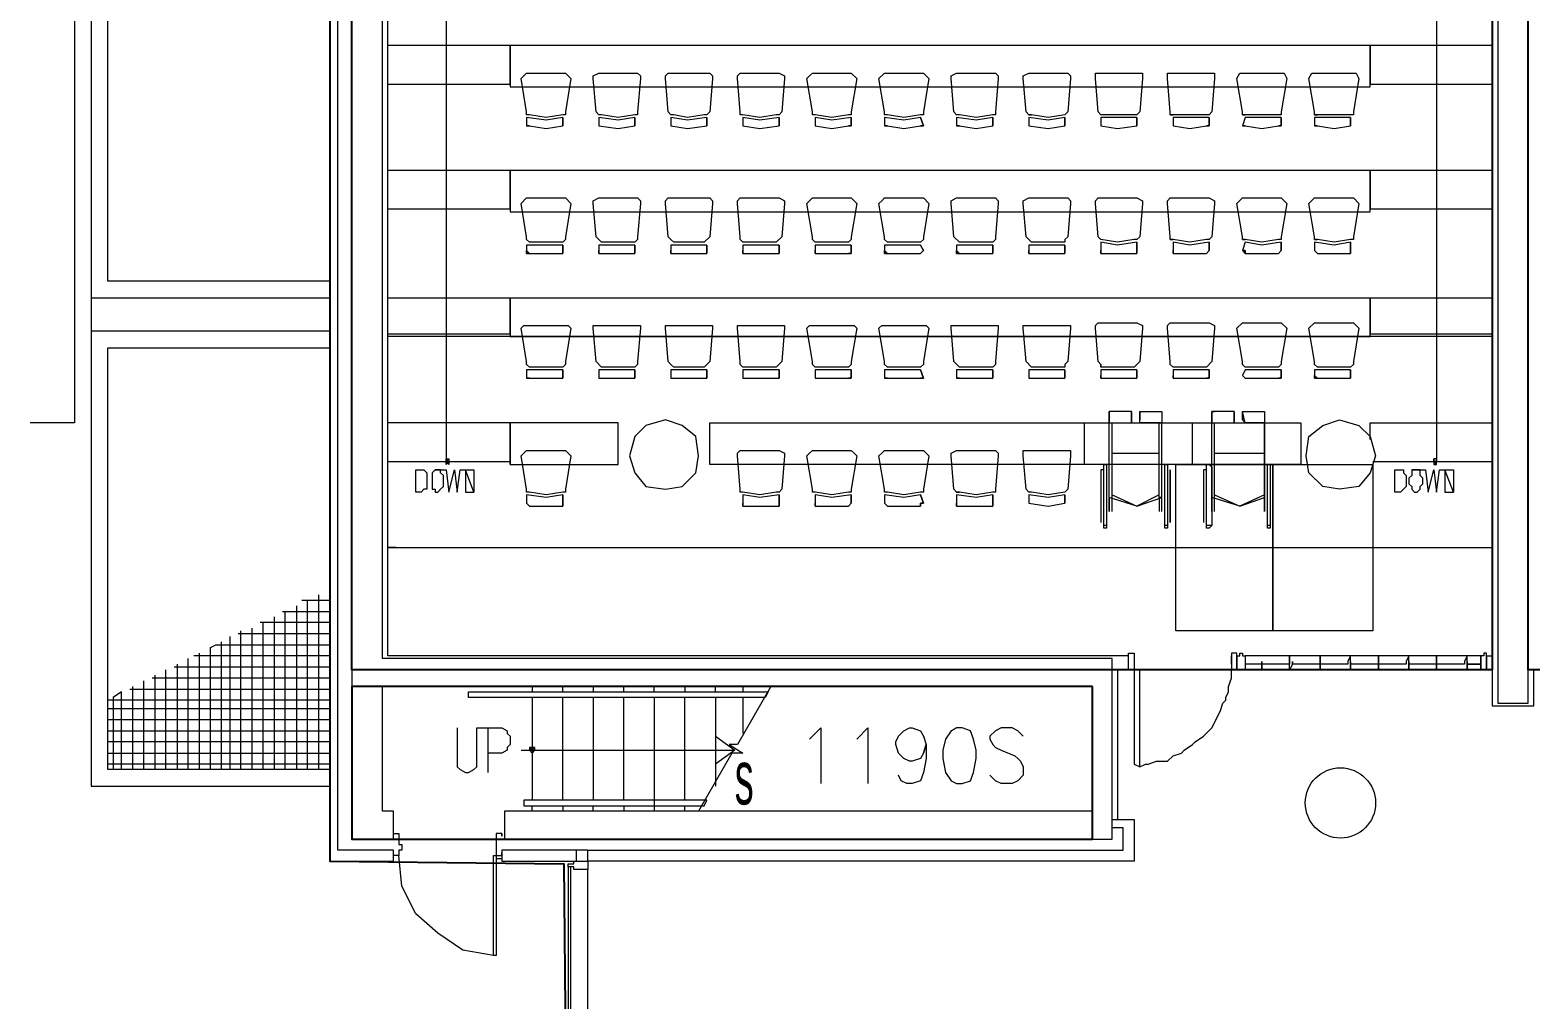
# Model space of a CAD drawing. Header units: metres. Extents: x 3 to 116, y 0 to 119.
# Drawn here: x 3.3 to 17.14, y 49.97 to 58.91 of the extents above; entities that cross this region are included whole.
import ezdxf

# ---------------------------------------------------------------- set-up
doc = ezdxf.new("R2010")
doc.units = ezdxf.units.M
doc.layers.add('Outside', color=7, linetype='Continuous')
doc.layers.add('PDF_Geometry', color=7, linetype='Continuous', transparency=0.8)
doc.styles.get("Standard").update_dxf_attribs({"font": 'arial.ttf', "width": 0.5, "height": 0.5})

msp = doc.modelspace()

# ---------------------------------------------------------------- linework, layer by layer
for points in [[(6.263, 70.414), (16.778, 70.414), (16.778, 53.018), (6.263, 53.018)], [(17.11, 70.414), (27.341, 70.414), (27.341, 53.018), (17.11, 53.018)], [(13.094, 52.864), (6.263, 52.864), (6.263, 51.457), (13.094, 51.457)]]:
    msp.add_lwpolyline(points, close=True)
at = {"layer": 'Outside'}
msp.add_lwpolyline([(6.059, 70.619), (6.059, 51.253), (8.218, 51.228), (8.233, 49.564), (6.161, 49.564), (5.924, 15.132), (38.702, 15.156), (38.702, 6.797, 0.238471), (48.27, 8.564)], format="xyb", dxfattribs=at)
at = {"layer": 'PDF_Geometry', "lineweight": 5}
for points in [[(27.215, 70.465), (6.801, 70.465), (6.801, 70.619), (6.059, 70.619), (6.059, 51.253), (6.647, 51.253), (6.647, 51.355), (6.135, 51.355), (6.135, 70.516), (6.749, 70.516), (6.749, 70.619)], [(17.11, 70.414), (6.263, 70.414), (6.263, 52.455)], [(6.263, 53.12), (6.263, 51.457), (6.647, 51.457), (6.647, 51.713), (6.545, 51.713), (6.545, 52.864), (13.094, 52.864), (13.094, 51.713), (7.67, 51.713), (7.67, 51.457), (13.273, 51.457), (13.273, 53.12), (6.545, 53.12), (6.545, 70.107), (16.829, 70.107), (16.829, 60.488), (16.829, 52.711), (17.11, 52.711), (17.11, 60.488)], [(13.426, 53.018), (13.324, 53.018), (13.426, 53.018), (13.426, 53.146), (6.596, 53.146), (6.596, 69.084), (8.489, 69.084), (8.489, 70.081), (14.706, 70.081)], [(16.727, 53.146), (16.727, 53.018), (16.727, 53.171), (16.701, 53.171), (16.701, 53.146), (16.675, 53.146), (16.675, 53.018), (16.727, 53.018), (16.727, 53.146), (16.778, 53.146), (16.778, 53.018), (16.727, 53.018), (16.727, 53.146), (16.778, 53.146), (16.778, 69.16)], [(6.059, 68.47), (3.705, 68.47), (3.705, 65.732), (3.705, 55.295), (3.296, 55.295)], [(7.133, 65.732), (7.133, 54.937), (7.159, 54.962), (7.133, 54.937), (7.159, 54.937), (7.159, 54.911), (7.133, 54.937), (7.133, 54.911), (7.133, 54.962), (7.133, 54.937), (7.159, 54.937), (7.133, 54.911), (7.133, 54.962), (7.159, 54.962), (7.159, 54.937)], [(16.266, 65.732), (16.266, 54.937)], [(6.059, 60.641), (3.859, 60.641), (3.859, 56.446), (6.059, 56.446)], [(6.596, 58.416), (7.722, 58.416), (7.722, 58.774), (7.722, 58.39), (15.652, 58.39), (15.652, 58.774), (15.652, 58.416), (16.778, 58.416)], [(6.596, 58.774), (7.722, 58.774), (16.778, 58.774)], [(7.722, 58.416), (7.722, 58.774), (7.722, 58.39)], [(12.505, 58.134), (12.531, 58.134), (12.505, 58.134), (12.48, 58.16), (12.454, 58.467), (12.454, 58.493), (12.505, 58.518), (12.864, 58.518), (12.889, 58.493), (12.889, 58.467), (12.864, 58.16), (12.838, 58.134), (12.685, 58.109), (12.531, 58.134)], [(13.81, 58.134), (13.836, 58.134), (13.81, 58.134), (13.81, 58.16), (13.785, 58.467), (13.785, 58.518), (14.219, 58.518), (14.219, 58.467), (14.194, 58.16), (14.168, 58.134), (13.836, 58.134)], [(14.475, 58.134), (14.501, 58.134), (14.475, 58.134), (14.475, 58.16), (14.424, 58.467), (14.45, 58.518), (14.859, 58.518), (14.885, 58.467), (14.833, 58.16), (14.833, 58.134), (14.501, 58.134)], [(15.14, 58.134), (15.166, 58.134), (15.14, 58.134), (15.14, 58.16), (15.089, 58.467), (15.115, 58.518), (15.524, 58.518), (15.55, 58.467), (15.499, 58.16), (15.499, 58.134), (15.166, 58.134)], [(8.208, 58.109), (8.208, 58.032), (8.208, 58.109), (8.054, 58.083), (7.875, 58.109), (7.875, 58.032), (7.901, 58.032), (7.875, 58.032), (7.901, 58.032), (8.054, 58.006), (8.208, 58.032)], [(8.873, 58.109), (8.873, 58.032), (8.873, 58.109), (8.719, 58.083), (8.54, 58.109), (8.54, 58.032), (8.719, 58.006), (8.873, 58.032)], [(9.538, 58.109), (9.538, 58.032), (9.538, 58.109), (9.359, 58.083), (9.205, 58.109), (9.205, 58.032), (9.359, 58.006), (9.538, 58.032)], [(10.203, 58.109), (10.203, 58.032), (10.203, 58.109), (10.024, 58.083), (9.87, 58.109), (9.87, 58.032), (10.024, 58.006), (10.203, 58.032)], [(10.868, 58.109), (10.868, 58.032), (10.868, 58.109), (10.689, 58.083), (10.536, 58.109), (10.536, 58.032), (10.689, 58.006), (10.843, 58.032), (10.868, 58.032), (10.843, 58.032)], [(11.508, 58.109), (11.533, 58.032), (11.508, 58.109), (11.354, 58.083), (11.175, 58.109), (11.175, 58.032), (11.201, 58.032), (11.175, 58.032), (11.201, 58.032), (11.354, 58.006), (11.508, 58.032), (11.533, 58.032), (11.508, 58.032)], [(12.173, 58.109), (12.173, 58.032), (12.173, 58.109), (12.019, 58.083), (11.84, 58.109), (11.84, 58.032), (11.866, 58.032), (11.84, 58.032), (11.866, 58.032), (12.019, 58.006), (12.173, 58.032)], [(12.838, 58.109), (12.838, 58.032), (12.838, 58.109), (12.685, 58.083), (12.505, 58.109), (12.505, 58.032), (12.685, 58.006), (12.838, 58.032)], [(13.503, 58.109), (13.503, 58.032), (13.503, 58.109), (13.171, 58.109), (13.171, 58.032), (13.324, 58.006), (13.503, 58.032)], [(14.168, 58.109), (14.168, 58.032), (14.168, 58.109), (13.836, 58.109), (13.836, 58.032), (13.989, 58.006), (14.143, 58.032), (14.168, 58.032), (14.143, 58.032)], [(14.833, 58.109), (14.833, 58.032), (14.833, 58.109), (14.501, 58.109), (14.475, 58.032), (14.501, 58.032), (14.475, 58.032), (14.501, 58.032), (14.654, 58.006), (14.808, 58.032), (14.833, 58.032), (14.808, 58.032)], [(15.473, 58.109), (15.473, 58.032), (15.473, 58.109), (15.14, 58.109), (15.14, 58.032), (15.166, 58.032), (15.14, 58.032), (15.166, 58.032), (15.32, 58.006), (15.473, 58.032)], [(6.596, 57.265), (7.722, 57.265), (7.722, 57.623), (7.722, 57.239), (15.652, 57.239), (15.652, 57.623), (15.652, 57.265), (16.778, 57.265)], [(6.596, 57.623), (7.722, 57.623), (16.778, 57.623)], [(7.722, 57.265), (7.722, 57.623), (7.722, 57.239)], [(13.81, 56.983), (13.836, 56.983), (13.81, 56.983), (13.81, 57.009), (13.785, 57.316), (13.785, 57.341), (13.81, 57.367), (14.168, 57.367), (14.219, 57.341), (14.219, 57.316), (14.194, 57.009), (14.168, 56.983), (14.143, 56.983), (13.989, 56.958), (13.836, 56.983)], [(14.475, 56.983), (14.501, 56.983), (14.475, 56.983), (14.475, 57.009), (14.424, 57.316), (14.475, 57.367), (14.833, 57.367), (14.885, 57.316), (14.833, 57.009), (14.833, 56.983), (14.808, 56.983), (14.654, 56.958), (14.501, 56.983)], [(15.14, 56.983), (15.166, 56.983), (15.14, 56.983), (15.14, 57.009), (15.089, 57.316), (15.14, 57.367), (15.499, 57.367), (15.55, 57.316), (15.499, 57.009), (15.499, 56.983), (15.473, 56.983), (15.32, 56.958), (15.166, 56.983)], [(8.208, 56.932), (8.208, 56.881), (8.208, 56.932), (7.875, 56.932), (7.875, 56.855), (7.901, 56.855), (7.875, 56.855), (7.875, 56.881), (7.901, 56.855), (8.208, 56.855), (8.208, 56.881), (8.208, 56.855)], [(8.873, 56.932), (8.873, 56.881), (8.873, 56.932), (8.54, 56.932), (8.54, 56.855), (8.54, 56.881), (8.54, 56.855), (8.873, 56.855), (8.873, 56.881), (8.873, 56.855)], [(9.538, 56.932), (9.538, 56.881), (9.538, 56.932), (9.205, 56.932), (9.205, 56.855), (9.205, 56.881), (9.205, 56.855), (9.538, 56.855), (9.538, 56.881), (9.538, 56.855)], [(10.203, 56.932), (10.203, 56.881), (10.203, 56.932), (9.87, 56.932), (9.87, 56.855), (9.87, 56.881), (9.87, 56.855), (10.203, 56.855), (10.203, 56.881), (10.203, 56.855)], [(10.868, 56.932), (10.868, 56.881), (10.868, 56.932), (10.536, 56.932), (10.536, 56.855), (10.536, 56.881), (10.536, 56.855), (10.868, 56.855), (10.868, 56.881), (10.868, 56.855), (10.843, 56.855)], [(11.508, 56.932), (11.533, 56.881), (11.508, 56.932), (11.175, 56.932), (11.175, 56.855), (11.201, 56.855), (11.175, 56.855), (11.175, 56.881), (11.201, 56.855), (11.508, 56.855), (11.533, 56.881), (11.508, 56.855)], [(12.173, 56.932), (12.173, 56.881), (12.173, 56.932), (11.84, 56.932), (11.84, 56.855), (11.866, 56.855), (11.84, 56.855), (11.84, 56.881), (11.866, 56.855), (12.173, 56.855), (12.173, 56.881), (12.173, 56.855)], [(12.838, 56.932), (12.838, 56.881), (12.838, 56.932), (12.505, 56.932), (12.505, 56.855), (12.505, 56.881), (12.505, 56.855), (12.838, 56.855), (12.838, 56.881), (12.838, 56.855)], [(13.503, 56.958), (13.503, 56.881), (13.503, 56.958), (13.324, 56.932), (13.171, 56.958), (13.171, 56.855), (13.171, 56.881), (13.171, 56.855), (13.503, 56.855), (13.503, 56.881), (13.503, 56.855)], [(14.168, 56.958), (14.168, 56.881), (14.168, 56.958), (13.989, 56.932), (13.836, 56.958), (13.836, 56.855), (13.836, 56.881), (13.836, 56.855), (14.143, 56.855), (14.168, 56.881), (14.143, 56.855)], [(14.833, 56.958), (14.833, 56.881), (14.833, 56.958), (14.654, 56.932), (14.501, 56.958), (14.475, 56.881), (14.501, 56.881), (14.501, 56.855), (14.501, 56.881), (14.475, 56.881), (14.501, 56.855), (14.808, 56.855), (14.833, 56.881), (14.808, 56.855)], [(15.473, 56.958), (15.473, 56.881), (15.473, 56.958), (15.32, 56.932), (15.14, 56.958), (15.14, 56.881), (15.166, 56.855), (15.14, 56.881), (15.166, 56.855), (15.473, 56.855), (15.473, 56.881), (15.473, 56.855)], [(3.859, 56.446), (3.859, 56.139)], [(6.596, 56.113), (7.722, 56.113), (7.722, 56.446), (7.722, 56.088), (15.652, 56.088), (15.652, 56.446), (15.652, 56.113), (16.778, 56.113)], [(6.596, 56.446), (7.722, 56.446), (16.778, 56.446)], [(7.722, 56.113), (7.722, 56.446), (7.722, 56.088)], [(13.171, 55.832), (13.171, 55.806), (13.171, 55.832), (13.145, 55.858), (13.119, 56.165), (13.119, 56.19), (13.145, 56.216), (13.503, 56.216), (13.554, 56.19), (13.554, 56.165), (13.529, 55.858), (13.478, 55.806), (13.171, 55.806)], [(6.059, 56.139), (3.859, 56.139), (3.859, 51.943), (6.059, 51.943)], [(16.778, 56.088), (6.596, 56.088)], [(8.208, 55.781), (8.208, 55.704), (8.208, 55.781), (7.875, 55.781), (7.875, 55.704), (7.901, 55.704), (7.875, 55.704), (8.208, 55.704)], [(8.873, 55.781), (8.873, 55.704), (8.873, 55.781), (8.54, 55.781), (8.54, 55.704), (8.873, 55.704)], [(9.538, 55.781), (9.538, 55.704), (9.538, 55.781), (9.205, 55.781), (9.205, 55.704), (9.538, 55.704)], [(10.203, 55.781), (10.203, 55.704), (10.203, 55.781), (9.87, 55.781), (9.87, 55.704), (10.203, 55.704)], [(10.868, 55.781), (10.868, 55.704), (10.868, 55.781), (10.536, 55.781), (10.536, 55.704), (10.868, 55.704), (10.843, 55.704)], [(11.508, 55.781), (11.533, 55.704), (11.508, 55.781), (11.175, 55.781), (11.175, 55.704), (11.201, 55.704), (11.175, 55.704), (11.533, 55.704), (11.508, 55.704)], [(12.173, 55.781), (12.173, 55.704), (12.173, 55.781), (11.84, 55.781), (11.84, 55.704), (11.866, 55.704), (11.84, 55.704), (12.173, 55.704)], [(12.838, 55.781), (12.838, 55.704), (12.838, 55.781), (12.505, 55.781), (12.505, 55.704), (12.838, 55.704)], [(13.503, 55.781), (13.503, 55.73), (13.503, 55.781), (13.171, 55.781), (13.171, 55.704), (13.171, 55.73), (13.171, 55.704), (13.503, 55.704), (13.503, 55.73), (13.503, 55.704)], [(14.168, 55.781), (14.168, 55.73), (14.168, 55.781), (13.836, 55.781), (13.836, 55.704), (13.836, 55.73), (13.836, 55.704), (14.168, 55.704), (14.168, 55.73), (14.168, 55.704), (14.143, 55.704)], [(14.833, 55.781), (14.833, 55.73), (14.833, 55.781), (14.501, 55.781), (14.475, 55.73), (14.501, 55.704), (14.475, 55.73), (14.501, 55.704), (14.833, 55.704), (14.833, 55.73), (14.833, 55.704), (14.808, 55.704)], [(15.473, 55.781), (15.473, 55.73), (15.473, 55.781), (15.14, 55.781), (15.14, 55.704), (15.166, 55.704), (15.14, 55.704), (15.14, 55.73), (15.166, 55.704), (15.473, 55.704), (15.473, 55.73), (15.473, 55.704)], [(13.273, 54.63), (13.503, 54.527), (13.247, 54.604), (13.247, 54.476), (13.247, 55.295), (13.247, 55.397), (13.247, 55.295), (13.452, 55.295), (13.452, 55.397), (13.273, 55.397), (13.247, 55.397)], [(13.452, 55.397), (13.452, 55.295)], [(13.529, 55.295), (13.529, 55.397), (13.708, 55.397), (13.733, 55.397), (13.733, 55.295), (13.529, 55.295), (13.529, 55.397), (13.529, 55.32)], [(14.219, 54.63), (14.45, 54.527), (14.194, 54.604), (14.194, 54.476), (14.194, 55.295), (14.194, 55.397), (14.194, 55.295), (14.399, 55.295), (14.399, 55.397), (14.219, 55.397)], [(14.219, 55.397), (14.194, 55.397), (14.219, 55.397)], [(14.399, 55.397), (14.399, 55.295)], [(14.501, 55.295), (14.475, 55.32), (14.475, 55.397), (14.501, 55.397), (14.68, 55.397), (14.68, 55.295), (14.501, 55.295), (14.475, 55.397), (14.475, 55.32)], [(14.68, 55.397), (14.68, 55.397)], [(6.596, 54.937), (7.722, 54.937), (7.722, 55.295), (7.722, 54.911), (8.719, 54.911), (8.719, 55.295), (7.722, 55.295), (6.596, 55.295)], [(7.722, 54.911), (7.722, 55.295), (7.722, 54.937)], [(13.017, 55.295), (13.017, 54.911)], [(13.273, 54.476), (13.273, 54.604), (13.273, 55.295)], [(13.708, 54.63), (13.503, 54.527), (13.733, 54.604), (13.708, 54.604), (13.708, 55.295)], [(13.733, 54.476), (13.733, 55.295)], [(14.015, 54.911), (14.015, 55.295)], [(14.219, 54.476), (14.219, 54.604), (14.219, 55.295)], [(14.68, 54.63), (14.45, 54.527), (14.68, 54.604), (14.68, 54.476), (14.68, 54.604), (14.68, 55.295), (14.68, 54.476)], [(15.652, 55.141), (15.652, 55.295), (16.778, 55.295)], [(11.84, 54.655), (11.866, 54.655), (11.84, 54.655), (11.815, 54.681), (11.789, 54.988), (11.789, 55.013), (11.84, 55.039), (12.198, 55.039), (12.224, 55.013), (12.224, 54.988), (12.198, 54.681), (12.198, 54.655), (12.173, 54.655), (12.019, 54.63), (11.866, 54.655)], [(13.273, 55.013), (13.708, 55.013)], [(14.219, 55.013), (14.68, 55.013)], [(7.031, 54.86), (7.005, 54.834), (7.005, 54.681), (7.031, 54.681), (7.031, 54.655), (7.056, 54.655), (7.082, 54.681), (7.108, 54.706), (7.108, 54.809), (7.082, 54.834), (7.082, 54.86), (7.031, 54.86), (7.133, 54.86), (7.159, 54.655), (7.21, 54.86), (7.235, 54.655), (7.261, 54.86), (7.312, 54.86), (7.312, 54.655), (7.389, 54.655), (7.312, 54.86), (7.389, 54.86), (7.389, 54.655)], [(13.222, 54.348), (13.222, 54.323), (13.196, 54.323), (13.196, 54.86), (13.171, 54.86), (13.171, 54.374)], [(13.171, 54.86), (13.171, 54.86)], [(13.81, 54.86), (13.81, 54.374), (13.81, 54.86)], [(14.194, 54.348), (14.168, 54.323), (14.143, 54.323), (14.143, 54.86), (14.117, 54.86), (14.117, 54.374)], [(14.143, 54.86), (14.143, 54.86)], [(14.757, 53.453), (14.757, 53.376), (14.757, 54.911), (15.678, 54.911), (15.678, 53.376), (14.757, 53.376)], [(14.757, 54.86), (14.757, 54.374), (14.757, 54.86)], [(15.678, 54.937), (16.778, 54.937)], [(16.036, 54.86), (16.061, 54.86), (16.036, 54.86), (16.036, 54.809), (16.01, 54.783), (16.01, 54.732), (16.036, 54.706), (16.036, 54.681), (16.061, 54.655), (16.087, 54.655), (16.113, 54.681), (16.113, 54.706), (16.138, 54.732), (16.138, 54.783), (16.113, 54.809), (16.113, 54.86), (16.061, 54.86), (16.164, 54.86), (16.189, 54.655), (16.24, 54.86), (16.266, 54.655), (16.292, 54.86), (16.343, 54.86), (16.343, 54.655), (16.42, 54.655), (16.343, 54.86), (16.42, 54.86), (16.42, 54.655)], [(8.208, 54.63), (8.208, 54.553), (8.208, 54.63), (8.054, 54.604), (7.875, 54.63), (7.875, 54.553), (7.901, 54.527), (7.875, 54.553), (7.901, 54.527), (8.208, 54.527), (8.208, 54.553), (8.208, 54.527)], [(10.203, 54.63), (10.203, 54.553), (10.203, 54.63), (10.024, 54.604), (9.87, 54.63), (9.87, 54.527), (9.87, 54.553), (9.87, 54.527), (10.203, 54.527), (10.203, 54.553), (10.203, 54.527)], [(10.868, 54.63), (10.868, 54.553), (10.868, 54.63), (10.689, 54.604), (10.536, 54.63), (10.536, 54.527), (10.536, 54.553), (10.536, 54.527), (10.843, 54.527), (10.868, 54.553), (10.843, 54.527)], [(11.508, 54.63), (11.533, 54.553), (11.508, 54.63), (11.354, 54.604), (11.175, 54.63), (11.175, 54.553), (11.201, 54.527), (11.175, 54.553), (11.201, 54.527), (11.508, 54.527), (11.508, 54.553), (11.533, 54.553), (11.508, 54.553), (11.508, 54.527)], [(12.173, 54.63), (12.173, 54.553), (12.173, 54.63), (12.019, 54.604), (11.84, 54.63), (11.84, 54.527), (11.84, 54.553), (11.84, 54.527), (12.173, 54.527), (12.173, 54.553), (12.173, 54.527)], [(12.838, 54.63), (12.838, 54.553), (12.838, 54.63), (12.685, 54.604), (12.505, 54.63), (12.505, 54.553), (12.685, 54.527), (12.838, 54.553)], [(13.273, 54.604), (13.273, 54.604)], [(13.708, 54.604), (13.708, 54.476)], [(14.219, 54.604), (14.219, 54.604)], [(13.273, 54.476), (13.273, 54.476)], [(13.733, 54.476), (13.733, 54.476)], [(14.219, 54.476), (14.219, 54.476)], [(14.68, 54.476), (14.68, 54.476)], [(13.171, 54.374), (13.171, 54.374)], [(13.785, 54.348), (13.785, 54.323), (13.759, 54.323), (13.759, 54.348)], [(13.81, 54.374), (13.81, 54.374)], [(14.143, 54.374), (14.143, 54.374)], [(14.731, 54.348), (14.731, 54.323), (14.706, 54.323), (14.706, 54.348)], [(14.757, 54.374), (14.757, 54.374)], [(6.673, 54.143), (6.596, 54.143), (16.778, 54.143)], [(6.545, 53.12), (6.545, 53.939)], [(5.956, 53.709), (5.956, 52.097), (5.854, 52.097), (5.854, 53.657)], [(5.624, 53.555), (6.059, 53.555), (6.059, 53.657), (5.803, 53.657)], [(5.752, 53.606), (5.752, 52.097), (5.649, 52.097), (5.649, 53.555)], [(6.059, 53.453), (5.419, 53.453)], [(5.547, 53.504), (5.547, 52.097), (5.445, 52.097), (5.445, 53.453)], [(4.959, 52.097), (4.959, 53.223), (5.01, 53.248), (6.059, 53.248), (6.059, 53.35), (5.214, 53.35)], [(5.138, 53.325), (5.138, 52.097), (5.061, 52.097), (5.061, 53.274)], [(5.342, 53.402), (5.342, 52.097), (5.24, 52.097), (5.24, 53.376)], [(4.856, 53.171), (4.856, 52.097), (4.754, 52.097), (4.754, 53.12)], [(5.01, 53.248), (6.059, 53.248)], [(14.373, 53.069), (14.373, 53.146), (14.373, 53.018), (14.424, 53.018), (14.424, 53.171), (14.373, 53.171), (14.373, 53.146)], [(14.424, 53.146), (14.424, 53.018), (14.424, 53.146), (14.45, 53.146), (14.45, 53.171), (14.475, 53.171), (14.475, 53.146), (14.501, 53.146), (14.501, 53.018), (14.424, 53.018)], [(4.652, 53.069), (4.652, 52.097), (4.549, 52.097), (4.549, 53.018)], [(4.626, 53.043), (6.059, 53.043), (6.059, 53.146), (4.805, 53.146)], [(13.324, 53.018), (13.324, 51.636)], [(13.478, 52.148), (13.529, 52.122), (13.529, 53.018), (13.478, 53.018), (13.478, 52.148), (13.529, 52.122), (13.58, 52.148), (13.606, 52.148), (13.682, 52.174), (13.785, 52.174), (13.836, 52.225), (13.912, 52.25), (13.938, 52.276), (14.015, 52.327), (14.04, 52.353), (14.117, 52.404), (14.194, 52.481), (14.271, 52.634), (14.296, 52.711), (14.322, 52.736), (14.322, 52.762), (14.347, 52.813), (14.347, 52.864), (14.373, 52.941), (14.373, 53.018)], [(16.547, 53.095), (16.547, 53.069), (16.675, 53.069), (16.547, 53.069), (16.547, 53.018), (16.675, 53.018), (16.675, 53.146), (16.547, 53.146), (16.522, 53.095), (16.522, 53.069), (16.266, 53.069), (16.266, 53.095), (16.266, 53.018), (16.547, 53.018), (16.547, 53.146), (16.266, 53.146), (16.266, 53.069), (16.01, 53.069), (16.01, 53.095), (16.01, 53.018), (16.266, 53.018), (16.266, 53.146), (16.01, 53.146), (15.985, 53.095), (15.985, 53.069), (15.729, 53.069), (15.729, 53.095), (15.729, 53.018), (16.01, 53.018), (16.01, 53.146), (15.729, 53.146), (15.729, 53.069), (15.473, 53.069), (15.473, 53.095), (15.473, 53.018), (15.729, 53.018), (15.729, 53.146), (15.473, 53.146), (15.447, 53.095), (15.447, 53.069), (15.192, 53.069), (15.192, 53.095), (15.192, 53.018), (15.473, 53.018), (15.473, 53.146), (15.192, 53.146), (15.192, 53.069), (14.936, 53.069), (14.936, 53.095), (14.936, 53.069), (14.91, 53.018), (15.192, 53.018), (15.192, 53.146), (14.91, 53.146), (14.91, 53.069), (14.654, 53.069), (14.654, 53.095), (14.654, 53.018), (14.91, 53.018), (14.91, 53.146), (14.654, 53.146), (14.501, 53.146), (14.501, 53.018), (14.654, 53.018), (14.654, 53.069), (14.501, 53.069)], [(14.654, 53.069), (14.654, 53.095)], [(16.778, 53.018), (16.778, 52.685), (17.161, 52.685), (17.161, 53.018)], [(4.217, 52.839), (6.059, 52.839), (6.059, 52.941), (4.421, 52.941)], [(4.447, 52.967), (4.447, 52.097), (4.345, 52.097), (4.345, 52.916)], [(6.059, 52.148), (4.012, 52.148), (4.012, 52.25), (6.059, 52.25), (6.059, 52.353), (4.012, 52.353), (4.012, 52.455), (6.059, 52.455), (6.059, 52.557), (4.012, 52.557), (4.012, 52.66), (6.059, 52.66), (6.059, 52.736), (4.012, 52.736)], [(4.242, 52.864), (4.242, 52.097), (4.14, 52.097), (4.14, 52.813), (4.063, 52.762), (4.063, 52.097)], [(7.926, 52.864), (7.926, 52.813)], [(7.926, 52.762), (7.926, 51.815)], [(8.208, 52.813), (8.208, 52.864)], [(8.208, 51.815), (8.208, 52.762)], [(8.489, 52.864), (8.489, 52.813)], [(8.489, 52.762), (8.489, 51.815)], [(8.77, 52.813), (8.77, 52.864)], [(8.77, 51.815), (8.77, 52.762)], [(9.052, 52.813), (9.052, 52.864)], [(9.052, 52.762), (9.052, 51.713)], [(9.333, 52.864), (9.333, 52.813)], [(9.333, 51.815), (9.333, 52.762)], [(10.126, 52.864), (9.819, 52.327), (9.743, 52.327), (9.87, 52.25), (9.768, 52.25), (9.461, 51.713)], [(9.615, 52.813), (9.615, 52.864)], [(9.615, 52.762), (9.615, 51.943)], [(9.87, 52.864), (9.87, 52.813)], [(9.87, 52.762), (9.87, 52.429)], [(7.235, 52.481), (7.235, 52.122), (7.261, 52.097), (7.312, 52.071), (7.338, 52.071), (7.389, 52.097), (7.415, 52.122), (7.415, 52.481), (7.517, 52.481), (7.517, 52.071)], [(7.517, 52.481), (7.645, 52.481), (7.696, 52.455), (7.696, 52.429), (7.722, 52.404), (7.722, 52.327), (7.696, 52.302), (7.696, 52.276), (7.645, 52.25), (7.517, 52.25)], [(10.51, 52.404), (10.484, 52.378), (10.51, 52.404), (10.587, 52.481), (10.587, 51.969)], [(10.919, 52.378), (11.022, 52.481), (11.022, 51.969)], [(11.533, 52.25), (11.559, 52.327), (11.533, 52.25), (11.508, 52.199), (11.431, 52.174), (11.405, 52.174), (11.354, 52.199), (11.303, 52.25), (11.278, 52.327), (11.278, 52.353), (11.303, 52.404), (11.354, 52.455), (11.405, 52.481), (11.431, 52.481), (11.508, 52.455), (11.533, 52.404), (11.559, 52.327), (11.559, 52.199), (11.533, 52.071), (11.508, 51.995), (11.431, 51.969), (11.38, 51.969), (11.329, 51.995), (11.303, 52.046)], [(11.789, 52.455), (11.84, 52.481), (11.789, 52.455), (11.738, 52.378), (11.712, 52.276), (11.712, 52.199), (11.738, 52.071), (11.789, 51.995), (11.84, 51.969), (11.891, 51.969), (11.968, 51.995), (11.994, 52.071), (12.019, 52.199), (12.019, 52.276), (11.994, 52.378), (11.968, 52.455), (11.891, 52.481), (11.84, 52.481)], [(12.403, 52.455), (12.454, 52.404), (12.403, 52.455), (12.352, 52.481), (12.25, 52.481), (12.198, 52.455), (12.147, 52.404), (12.147, 52.378), (12.173, 52.327), (12.198, 52.302), (12.25, 52.276), (12.378, 52.225), (12.403, 52.199), (12.429, 52.174), (12.454, 52.122), (12.454, 52.046), (12.403, 51.995), (12.352, 51.969), (12.25, 51.969), (12.198, 51.995), (12.147, 52.046)], [(6.059, 52.353), (4.012, 52.353)], [(9.615, 52.404), (9.794, 52.276), (9.615, 52.148)], [(7.824, 52.276), (9.794, 52.276)], [(7.926, 52.276), (7.952, 52.276), (7.952, 52.302), (7.926, 52.276), (7.926, 52.302), (7.926, 52.276), (7.901, 52.302), (7.901, 52.276), (7.952, 52.276), (7.952, 52.302), (7.901, 52.302), (7.901, 52.276), (7.926, 52.25), (7.952, 52.276)], [(7.926, 51.713), (7.926, 51.764)], [(8.208, 51.764), (8.208, 51.713)], [(8.489, 51.713), (8.489, 51.764)], [(8.77, 51.764), (8.77, 51.713)], [(9.333, 51.713), (9.333, 51.764)], [(6.647, 51.713), (6.545, 51.713)], [(8.438, 51.355), (13.375, 51.355), (13.375, 51.56), (13.273, 51.56), (13.273, 51.636), (13.478, 51.636), (13.478, 51.253), (8.438, 51.253), (8.438, 51.355), (7.645, 51.355), (7.645, 51.253), (8.336, 51.253), (8.336, 51.355)], [(6.647, 51.483), (6.647, 51.508), (6.698, 51.508), (6.698, 51.406), (6.724, 51.406), (6.724, 51.355), (6.698, 51.355), (6.698, 51.304), (6.647, 51.304), (6.647, 51.329)], [(7.645, 51.508), (7.645, 51.483), (7.645, 51.508), (7.594, 51.508), (7.594, 51.304), (7.645, 51.304), (7.645, 51.329)], [(6.596, 51.457), (6.263, 51.457)], [(6.647, 51.253), (6.647, 51.355)], [(7.568, 50.383), (7.287, 50.434), (7.056, 50.588), (6.852, 50.767), (6.724, 51.022), (6.698, 51.304)], [(7.594, 51.278), (7.645, 51.278)], [(8.259, 51.202), (8.259, 49.59), (8.284, 49.59), (8.284, 51.202)], [(8.438, 49.615), (8.438, 51.176)]]:
    msp.add_lwpolyline(points, dxfattribs=at)
for points in [[(6.059, 60.488), (6.059, 56.599), (4.012, 56.599), (4.012, 60.488)], [(7.901, 58.134), (7.875, 58.134), (7.875, 58.16), (7.824, 58.467), (7.875, 58.518), (8.233, 58.518), (8.284, 58.467), (8.233, 58.16), (8.233, 58.134), (8.208, 58.134), (8.054, 58.109)], [(8.566, 58.134), (8.54, 58.134), (8.515, 58.16), (8.489, 58.467), (8.489, 58.493), (8.54, 58.518), (8.898, 58.518), (8.924, 58.493), (8.924, 58.467), (8.898, 58.16), (8.898, 58.134), (8.873, 58.134), (8.719, 58.109)], [(9.231, 58.134), (9.205, 58.134), (9.18, 58.16), (9.154, 58.467), (9.154, 58.493), (9.18, 58.518), (9.563, 58.518), (9.589, 58.493), (9.589, 58.467), (9.563, 58.16), (9.538, 58.134), (9.512, 58.134), (9.359, 58.109)], [(9.87, 58.134), (9.845, 58.134), (9.845, 58.16), (9.819, 58.467), (9.819, 58.493), (9.845, 58.518), (10.203, 58.518), (10.254, 58.493), (10.254, 58.467), (10.229, 58.16), (10.203, 58.134), (10.177, 58.134), (10.024, 58.109)], [(10.536, 58.134), (10.51, 58.134), (10.51, 58.16), (10.459, 58.467), (10.484, 58.493), (10.51, 58.518), (10.868, 58.518), (10.919, 58.467), (10.868, 58.16), (10.868, 58.134), (10.843, 58.134), (10.689, 58.109)], [(11.201, 58.134), (11.175, 58.134), (11.175, 58.16), (11.124, 58.467), (11.175, 58.518), (11.533, 58.518), (11.559, 58.493), (11.584, 58.467), (11.533, 58.16), (11.533, 58.134), (11.508, 58.134), (11.354, 58.109)], [(11.866, 58.134), (11.84, 58.134), (11.815, 58.16), (11.789, 58.467), (11.789, 58.493), (11.84, 58.518), (12.198, 58.518), (12.224, 58.493), (12.224, 58.467), (12.198, 58.16), (12.198, 58.134), (12.173, 58.134), (12.019, 58.109)], [(13.171, 58.134), (13.145, 58.16), (13.119, 58.467), (13.119, 58.518), (13.554, 58.518), (13.554, 58.467), (13.529, 58.16), (13.503, 58.134)], [(7.901, 56.958), (7.875, 56.983), (7.875, 57.009), (7.824, 57.316), (7.875, 57.367), (8.233, 57.367), (8.284, 57.316), (8.233, 57.009), (8.233, 56.983), (8.208, 56.958)], [(8.566, 56.958), (8.515, 57.009), (8.489, 57.316), (8.489, 57.341), (8.54, 57.367), (8.898, 57.367), (8.924, 57.341), (8.924, 57.316), (8.898, 57.009), (8.898, 56.983), (8.873, 56.958)], [(9.231, 56.958), (9.205, 56.983), (9.18, 57.009), (9.154, 57.316), (9.154, 57.341), (9.18, 57.367), (9.563, 57.367), (9.589, 57.341), (9.589, 57.316), (9.563, 57.009), (9.512, 56.958)], [(9.87, 56.958), (9.845, 56.983), (9.845, 57.009), (9.819, 57.316), (9.819, 57.341), (9.845, 57.367), (10.203, 57.367), (10.254, 57.341), (10.254, 57.316), (10.229, 57.009), (10.177, 56.958)], [(10.536, 56.958), (10.51, 56.983), (10.51, 57.009), (10.459, 57.316), (10.51, 57.367), (10.868, 57.367), (10.894, 57.341), (10.919, 57.316), (10.868, 57.009), (10.868, 56.983), (10.843, 56.958)], [(11.201, 56.958), (11.175, 56.983), (11.175, 57.009), (11.124, 57.316), (11.15, 57.341), (11.175, 57.367), (11.533, 57.367), (11.584, 57.316), (11.533, 57.009), (11.533, 56.983), (11.508, 56.958)], [(11.866, 56.958), (11.815, 57.009), (11.789, 57.316), (11.789, 57.341), (11.84, 57.367), (12.198, 57.367), (12.224, 57.341), (12.224, 57.316), (12.198, 57.009), (12.198, 56.983), (12.173, 56.958)], [(12.531, 56.958), (12.48, 57.009), (12.454, 57.316), (12.454, 57.341), (12.505, 57.367), (12.864, 57.367), (12.889, 57.341), (12.889, 57.316), (12.864, 57.009), (12.838, 56.983), (12.838, 56.958)], [(13.171, 56.983), (13.145, 57.009), (13.119, 57.316), (13.119, 57.341), (13.145, 57.367), (13.503, 57.367), (13.554, 57.341), (13.554, 57.316), (13.529, 57.009), (13.503, 56.983), (13.478, 56.983), (13.324, 56.958)], [(13.836, 55.806), (13.81, 55.832), (13.81, 55.858), (13.785, 56.165), (13.785, 56.19), (13.81, 56.216), (14.168, 56.216), (14.219, 56.19), (14.219, 56.165), (14.194, 55.858), (14.143, 55.806)], [(14.501, 55.806), (14.475, 55.832), (14.475, 55.858), (14.424, 56.165), (14.475, 56.216), (14.833, 56.216), (14.885, 56.165), (14.833, 55.858), (14.833, 55.832), (14.808, 55.806)], [(15.166, 55.806), (15.14, 55.832), (15.14, 55.858), (15.089, 56.165), (15.14, 56.216), (15.499, 56.216), (15.55, 56.165), (15.499, 55.858), (15.499, 55.832), (15.473, 55.806)], [(7.901, 55.806), (7.875, 55.832), (7.875, 55.858), (7.824, 56.165), (7.849, 56.19), (8.259, 56.19), (8.284, 56.165), (8.233, 55.858), (8.233, 55.832), (8.208, 55.806)], [(8.566, 55.806), (8.515, 55.858), (8.489, 56.165), (8.489, 56.19), (8.924, 56.19), (8.924, 56.165), (8.898, 55.858), (8.898, 55.832), (8.873, 55.806)], [(9.231, 55.806), (9.205, 55.832), (9.18, 55.858), (9.154, 56.165), (9.154, 56.19), (9.589, 56.19), (9.589, 56.165), (9.563, 55.858), (9.512, 55.806)], [(9.87, 55.806), (9.845, 55.832), (9.845, 55.858), (9.819, 56.165), (9.819, 56.19), (10.254, 56.19), (10.254, 56.165), (10.229, 55.858), (10.177, 55.806)], [(10.536, 55.806), (10.51, 55.832), (10.51, 55.858), (10.459, 56.165), (10.484, 56.19), (10.894, 56.19), (10.919, 56.165), (10.868, 55.858), (10.868, 55.832), (10.843, 55.806)], [(11.201, 55.806), (11.175, 55.832), (11.175, 55.858), (11.124, 56.165), (11.15, 56.19), (11.559, 56.19), (11.584, 56.165), (11.533, 55.858), (11.533, 55.832), (11.508, 55.806)], [(11.866, 55.806), (11.815, 55.858), (11.789, 56.165), (11.789, 56.19), (12.224, 56.19), (12.224, 56.165), (12.198, 55.858), (12.198, 55.832), (12.173, 55.806)], [(12.531, 55.806), (12.48, 55.858), (12.454, 56.165), (12.454, 56.19), (12.889, 56.19), (12.889, 56.165), (12.864, 55.858), (12.838, 55.832), (12.838, 55.806)], [(6.059, 55.985), (6.059, 52.097), (4.012, 52.097), (4.012, 55.985)], [(9.461, 54.988), (9.436, 55.167), (9.308, 55.269), (9.154, 55.32), (8.975, 55.269), (8.873, 55.167), (8.822, 54.988), (8.873, 54.834), (8.975, 54.706), (9.154, 54.681), (9.308, 54.706), (9.436, 54.834)], [(9.563, 55.295), (15.013, 55.295), (15.013, 54.911), (9.563, 54.911)], [(15.703, 54.988), (15.652, 54.834), (15.55, 54.706), (15.371, 54.681), (15.217, 54.706), (15.089, 54.834), (15.064, 54.988), (15.089, 55.167), (15.217, 55.269), (15.371, 55.32), (15.55, 55.269), (15.652, 55.167)], [(7.901, 54.655), (7.875, 54.655), (7.875, 54.681), (7.824, 54.988), (7.875, 55.039), (8.233, 55.039), (8.284, 54.988), (8.233, 54.681), (8.233, 54.655), (8.208, 54.655), (8.054, 54.63)], [(9.87, 54.655), (9.845, 54.655), (9.845, 54.681), (9.819, 54.988), (9.819, 55.013), (9.845, 55.039), (10.203, 55.039), (10.254, 55.013), (10.254, 54.988), (10.229, 54.681), (10.203, 54.655), (10.177, 54.655), (10.024, 54.63)], [(10.536, 54.655), (10.51, 54.655), (10.51, 54.681), (10.459, 54.988), (10.484, 55.013), (10.51, 55.039), (10.868, 55.039), (10.894, 55.013), (10.919, 54.988), (10.868, 54.681), (10.868, 54.655), (10.843, 54.655), (10.689, 54.63)], [(11.201, 54.655), (11.175, 54.655), (11.175, 54.681), (11.124, 54.988), (11.15, 55.013), (11.175, 55.039), (11.533, 55.039), (11.559, 55.013), (11.584, 54.988), (11.533, 54.681), (11.533, 54.655), (11.508, 54.655), (11.354, 54.63)], [(12.531, 54.655), (12.505, 54.655), (12.48, 54.681), (12.454, 54.988), (12.454, 55.039), (12.889, 55.039), (12.889, 54.988), (12.864, 54.681), (12.838, 54.655), (12.685, 54.63)], [(16.266, 54.937), (16.266, 54.962), (16.24, 54.962), (16.24, 54.937), (16.266, 54.911), (16.266, 54.937), (16.24, 54.937), (16.24, 54.962), (16.24, 54.911), (16.266, 54.911), (16.266, 54.962)], [(6.852, 54.655), (6.852, 54.86), (6.928, 54.86), (6.954, 54.834), (6.954, 54.681), (6.928, 54.681), (6.903, 54.655)], [(13.222, 54.885), (13.222, 54.348), (13.196, 54.348), (13.196, 54.911), (13.222, 54.911)], [(13.759, 54.885), (13.759, 54.911), (13.785, 54.911), (13.785, 54.348), (13.759, 54.348)], [(13.861, 53.376), (13.861, 54.911), (14.757, 54.911), (14.757, 53.376)], [(14.194, 54.885), (14.194, 54.348), (14.143, 54.348), (14.143, 54.911), (14.168, 54.911)], [(14.706, 54.885), (14.706, 54.911), (14.731, 54.911), (14.731, 54.348), (14.706, 54.348)], [(15.882, 54.655), (15.882, 54.86), (15.959, 54.86), (15.959, 54.834), (15.985, 54.809), (15.985, 54.706), (15.934, 54.655)], [(13.478, 53.146), (13.478, 53.018), (13.426, 53.018), (13.426, 53.171), (13.478, 53.171)], [(7.338, 52.813), (10.101, 52.813), (10.075, 52.762), (7.338, 52.762)], [(7.849, 51.764), (9.512, 51.764), (9.538, 51.815), (7.849, 51.815)], [(7.594, 50.383), (7.568, 50.383), (7.568, 51.304), (7.594, 51.304)], [(8.31, 51.227), (8.31, 51.253), (8.438, 51.253), (8.438, 51.176), (8.31, 51.176), (8.31, 51.202), (8.259, 51.202), (8.259, 51.227)]]:
    msp.add_lwpolyline(points, close=True, dxfattribs=at)
msp.add_circle((15.379, 51.79), 0.324, dxfattribs=at)

# ---------------------------------------------------------------- texts
at = {"insert": (9.794, 52.276), "char_height": 0.5, "attachment_point": 1}
msp.add_mtext_dynamic_manual_height_columns('s', width=3.30013, gutter_width=2.5, heights=[0], dxfattribs=at)

doc.saveas('drawing.dxf')
